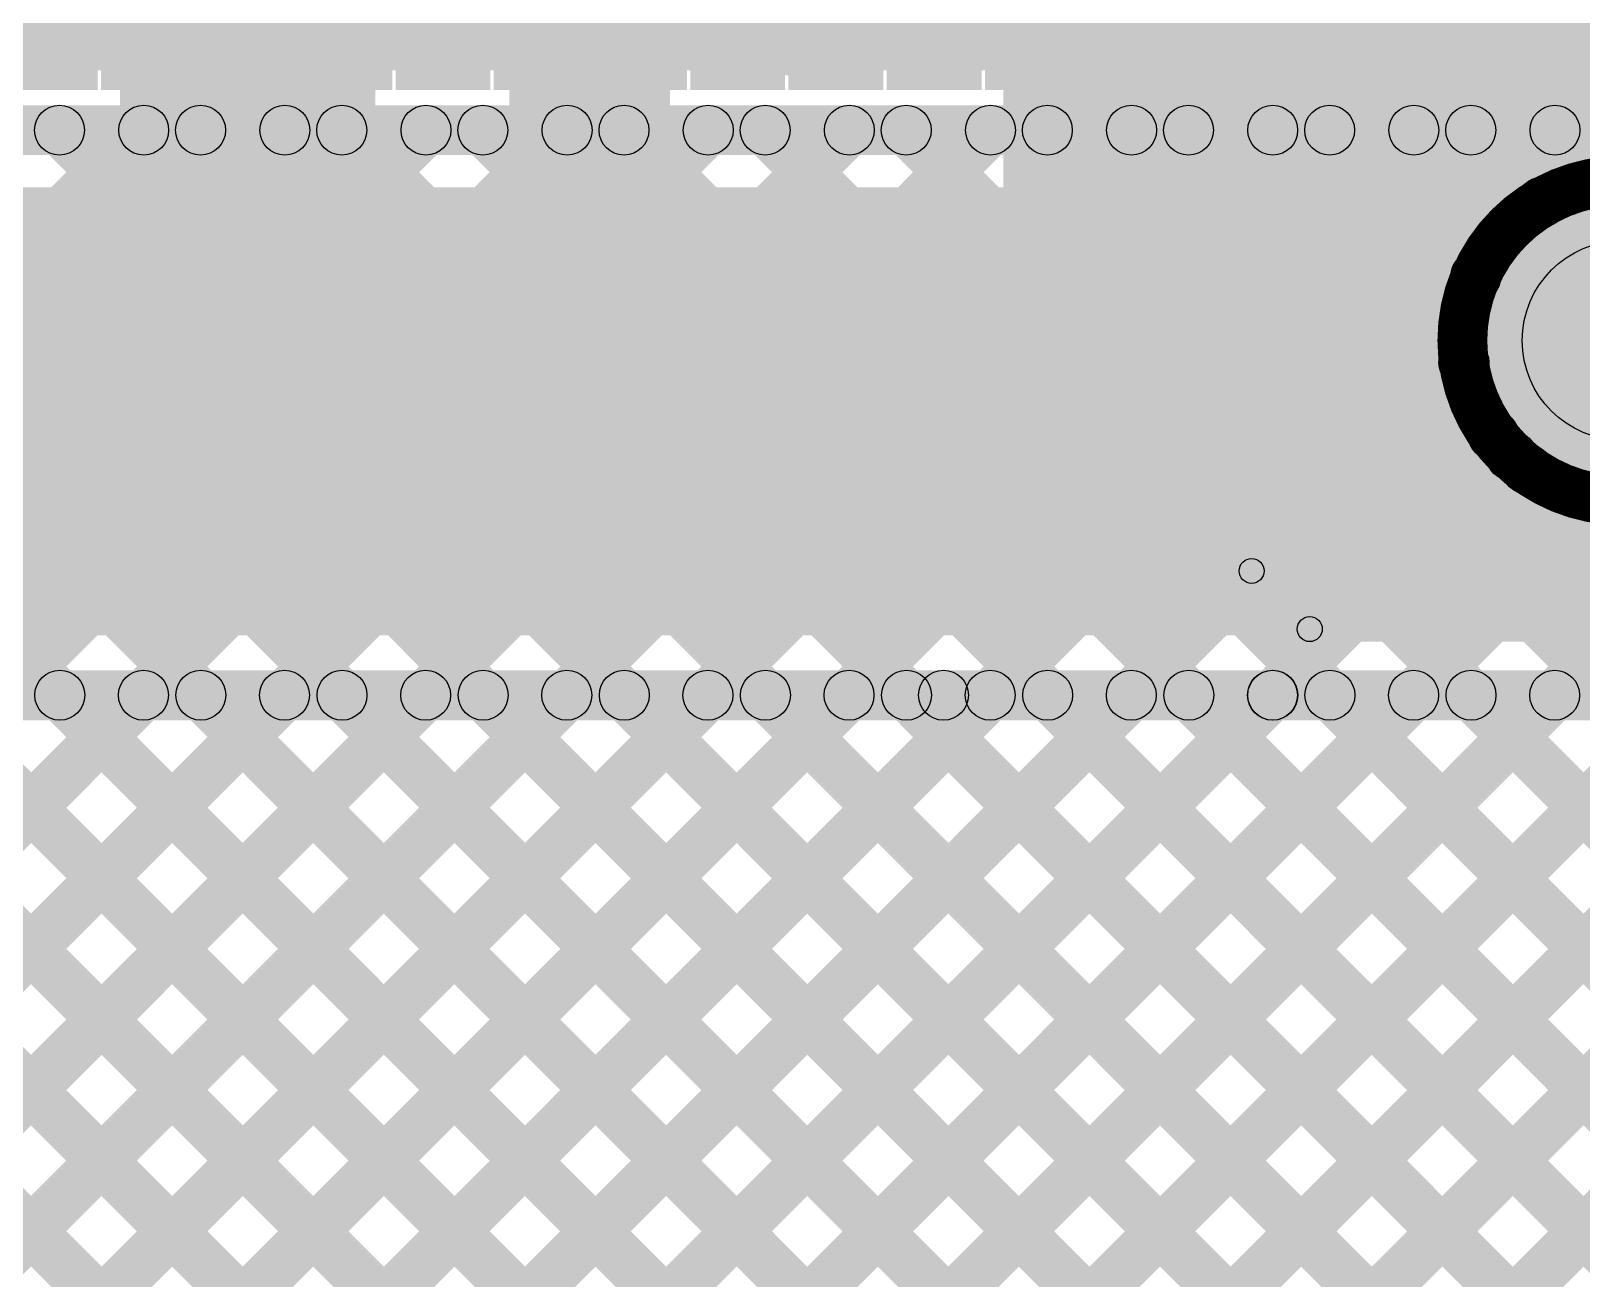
# Model space of a CAD drawing. Header units: millimetres. Extents: x -0.22 to 4.11, y -0.25 to 2.01.
# Drawn here: x 1.8817 to 2.1925, y 0.4166 to 0.6665 of the extents above; entities that cross this region are included whole.
import ezdxf

# ---------------------------------------------------------------- set-up
doc = ezdxf.new("R2010")
doc.units = ezdxf.units.MM
doc.header["$MEASUREMENT"] = 0
for name, color, linetype in [('BottomLayer', 5, 'Continuous'), ('BottomOverlay', 54, 'Continuous'), ('BottomPaste', 16, 'Continuous'), ('BottomSolder', 6, 'Continuous'), ('TopLayer', 1, 'Continuous')]:
    doc.layers.add(name, color=color, linetype=linetype)

# ---------------------------------------------------------------- blocks, each defined once
blk = doc.blocks.new('8_02A0_024200_B_10')
at = {"layer": 'BottomLayer'}
for points in [[(-0.33268, 0.069), (-0.27756, 0.069), (-0.27756, 0.00719), (-0.33268, 0.00719)], [(-0.23189, -0.02037), (-0.22087, -0.02037), (-0.22087, -0.05581), (-0.23189, -0.05581)], [(-0.2122, -0.02037), (-0.20118, -0.02037), (-0.20118, -0.05581), (-0.2122, -0.05581)], [(-0.19252, -0.02037), (-0.1815, -0.02037), (-0.1815, -0.05581), (-0.19252, -0.05581)], [(-0.17283, -0.02037), (-0.16181, -0.02037), (-0.16181, -0.05581), (-0.17283, -0.05581)], [(-0.15315, -0.02037), (-0.14213, -0.02037), (-0.14213, -0.05581), (-0.15315, -0.05581)], [(-0.13346, -0.02037), (-0.12244, -0.02037), (-0.12244, -0.05581), (-0.13346, -0.05581)], [(-0.11378, -0.02037), (-0.10276, -0.02037), (-0.10276, -0.05581), (-0.11378, -0.05581)], [(-0.09409, -0.02037), (-0.08307, -0.02037), (-0.08307, -0.05581), (-0.09409, -0.05581)], [(-0.07441, -0.02037), (-0.06339, -0.02037), (-0.06339, -0.05581), (-0.07441, -0.05581)], [(-0.05472, -0.02037), (-0.0437, -0.02037), (-0.0437, -0.05581), (-0.05472, -0.05581)], [(-0.03504, -0.02037), (-0.02402, -0.02037), (-0.02402, -0.05581), (-0.03504, -0.05581)], [(-0.01535, -0.02037), (-0.00433, -0.02037), (-0.00433, -0.05581), (-0.01535, -0.05581)], [(0.00433, -0.02037), (0.01535, -0.02037), (0.01535, -0.05581), (0.00433, -0.05581)]]:
    blk.add_hatch(color=5, dxfattribs=at).paths.add_polyline_path(points)
at = {"layer": 'BottomOverlay'}
for points in [[(-0.24261, 0.09411), (-0.24261, 0.08911), (-0.31496, 0.08911), (-0.31496, 0.09411)], [(-0.22919, 0.08173), (-0.23273, 0.07819), (-0.24437, 0.08984), (-0.24084, 0.09337)], [(0.23096, 0.08246), (0.23096, 0.07746), (-0.23096, 0.07746), (-0.23096, 0.08246)]]:
    blk.add_hatch(color=54, dxfattribs=at).paths.add_polyline_path(points)
h = blk.add_hatch(color=54, dxfattribs=at)
edge = h.paths.add_edge_path()
edge.add_arc((-0.24261, 0.09161), 0.0025, 0, 360)
h = blk.add_hatch(color=54, dxfattribs=at)
edge = h.paths.add_edge_path()
edge.add_arc((-0.24261, 0.09161), 0.0025, 0, 360)
h = blk.add_hatch(color=54, dxfattribs=at)
edge = h.paths.add_edge_path()
edge.add_arc((-0.23096, 0.07996), 0.0025, 0, 360)
h = blk.add_hatch(color=54, dxfattribs=at)
edge = h.paths.add_edge_path()
edge.add_arc((-0.23096, 0.07996), 0.0025, 0, 360)
at = {"layer": 'BottomPaste'}
for points in [[(-0.33268, 0.069), (-0.27756, 0.069), (-0.27756, 0.00719), (-0.33268, 0.00719)], [(-0.23189, -0.02037), (-0.22087, -0.02037), (-0.22087, -0.05581), (-0.23189, -0.05581)], [(-0.2122, -0.02037), (-0.20118, -0.02037), (-0.20118, -0.05581), (-0.2122, -0.05581)], [(-0.19252, -0.02037), (-0.1815, -0.02037), (-0.1815, -0.05581), (-0.19252, -0.05581)], [(-0.17283, -0.02037), (-0.16181, -0.02037), (-0.16181, -0.05581), (-0.17283, -0.05581)], [(-0.15315, -0.02037), (-0.14213, -0.02037), (-0.14213, -0.05581), (-0.15315, -0.05581)], [(-0.13346, -0.02037), (-0.12244, -0.02037), (-0.12244, -0.05581), (-0.13346, -0.05581)], [(-0.11378, -0.02037), (-0.10276, -0.02037), (-0.10276, -0.05581), (-0.11378, -0.05581)], [(-0.09409, -0.02037), (-0.08307, -0.02037), (-0.08307, -0.05581), (-0.09409, -0.05581)], [(-0.07441, -0.02037), (-0.06339, -0.02037), (-0.06339, -0.05581), (-0.07441, -0.05581)], [(-0.05472, -0.02037), (-0.0437, -0.02037), (-0.0437, -0.05581), (-0.05472, -0.05581)], [(-0.03504, -0.02037), (-0.02402, -0.02037), (-0.02402, -0.05581), (-0.03504, -0.05581)], [(-0.01535, -0.02037), (-0.00433, -0.02037), (-0.00433, -0.05581), (-0.01535, -0.05581)], [(0.00433, -0.02037), (0.01535, -0.02037), (0.01535, -0.05581), (0.00433, -0.05581)]]:
    blk.add_hatch(color=16, dxfattribs=at).paths.add_polyline_path(points)
at = {"layer": 'BottomSolder'}
for points in [[(-0.33668, 0.073), (-0.27356, 0.073), (-0.27356, 0.00318), (-0.33668, 0.00318)], [(-0.23589, -0.01637), (-0.21687, -0.01637), (-0.21687, -0.05981), (-0.23589, -0.05981)], [(-0.2162, -0.01637), (-0.19718, -0.01637), (-0.19718, -0.05981), (-0.2162, -0.05981)], [(-0.19652, -0.01637), (-0.1775, -0.01637), (-0.1775, -0.05981), (-0.19652, -0.05981)], [(-0.17683, -0.01637), (-0.15781, -0.01637), (-0.15781, -0.05981), (-0.17683, -0.05981)], [(-0.15715, -0.01637), (-0.13813, -0.01637), (-0.13813, -0.05981), (-0.15715, -0.05981)], [(-0.13746, -0.01637), (-0.11844, -0.01637), (-0.11844, -0.05981), (-0.13746, -0.05981)], [(-0.11778, -0.01637), (-0.09876, -0.01637), (-0.09876, -0.05981), (-0.11778, -0.05981)], [(-0.09809, -0.01637), (-0.07907, -0.01637), (-0.07907, -0.05981), (-0.09809, -0.05981)], [(-0.07841, -0.01637), (-0.05939, -0.01637), (-0.05939, -0.05981), (-0.07841, -0.05981)], [(-0.05872, -0.01637), (-0.0397, -0.01637), (-0.0397, -0.05981), (-0.05872, -0.05981)], [(-0.03904, -0.01637), (-0.02002, -0.01637), (-0.02002, -0.05981), (-0.03904, -0.05981)], [(-0.01935, -0.01637), (-0.00033, -0.01637), (-0.00033, -0.05981), (-0.01935, -0.05981)], [(0.00033, -0.01637), (0.01935, -0.01637), (0.01935, -0.05981), (0.00033, -0.05981)]]:
    blk.add_hatch(color=6, dxfattribs=at).paths.add_polyline_path(points)
at = {"layer": 'BottomOverlay'}
for centre in [(-0.24261, 0.09161), (-0.24261, 0.09161), (-0.23096, 0.07996), (-0.23096, 0.07996)]:
    blk.add_circle(centre, 0.0025, dxfattribs=at)

msp = doc.modelspace()

# ---------------------------------------------------------------- hatches: boundary and pattern name
at = {"layer": 'BottomLayer'}
for points in [[(1.9237, 0.20652), (1.91663, 0.21359), (3.45028, 1.74723), (3.45735, 1.74016)], [(1.9237, 0.20652), (1.91663, 0.21359), (3.45028, 1.74723), (3.45735, 1.74016)], [(1.95199, 0.20652), (1.94492, 0.21359), (3.47855, 1.74722), (3.48562, 1.74015)], [(1.95199, 0.20652), (1.94492, 0.21359), (3.47855, 1.74722), (3.48562, 1.74015)], [(1.98027, 0.20652), (1.9732, 0.21359), (3.50681, 1.7472), (3.51389, 1.74013)], [(1.98027, 0.20652), (1.9732, 0.21359), (3.50681, 1.7472), (3.51389, 1.74013)], [(2.0177, 0.65769), (2.0487, 0.65769), (2.0487, 0.88368), (2.0177, 0.88368)], [(2.07653, 0.54549), (2.23053, 0.54549), (2.23053, 0.83643), (2.07653, 0.83643)], [(1.89953, 0.62817), (1.95064, 0.62817), (1.95064, 0.70021), (1.89953, 0.70021)], [(1.97753, 0.62817), (2.0097, 0.62817), (2.0097, 0.70021), (1.97753, 0.70021)], [(1.46753, 0.54549), (2.11853, 0.54549), (2.11853, 0.63525), (1.46753, 0.63525)], [(1.45553, 0.52849), (1.45553, 0.53849), (2.06453, 0.53849), (2.06453, 0.52849)], [(1.45553, 0.52849), (1.45553, 0.53849), (2.06453, 0.53849), (2.06453, 0.52849)], [(2.06453, 0.52849), (2.06453, 0.53849), (2.13053, 0.53849), (2.13053, 0.52849)], [(2.06453, 0.52849), (2.06453, 0.53849), (2.13053, 0.53849), (2.13053, 0.52849)], [(2.06453, 0.52849), (2.06453, 0.53849), (2.13053, 0.53849), (2.13053, 0.52849)], [(2.06453, 0.52849), (2.06453, 0.53849), (2.13053, 0.53849), (2.13053, 0.52849)], [(2.13053, 0.52849), (2.13053, 0.53849), (2.24253, 0.53849), (2.24253, 0.52849)], [(2.13053, 0.52849), (2.13053, 0.53849), (2.24253, 0.53849), (2.24253, 0.52849)], [(1.58429, 0.20652), (1.57722, 0.21359), (1.90066, 0.53703), (1.90773, 0.52995)], [(1.58429, 0.20652), (1.57722, 0.21359), (1.90066, 0.53703), (1.90773, 0.52995)], [(1.61258, 0.20652), (1.60551, 0.21359), (1.92894, 0.53703), (1.93601, 0.52995)], [(1.61258, 0.20652), (1.60551, 0.21359), (1.92894, 0.53703), (1.93601, 0.52995)], [(1.64086, 0.20652), (1.63379, 0.21359), (1.95722, 0.53703), (1.96429, 0.52995)], [(1.64086, 0.20652), (1.63379, 0.21359), (1.95722, 0.53703), (1.96429, 0.52995)], [(1.66915, 0.20652), (1.66207, 0.21359), (1.98551, 0.53703), (1.99258, 0.52995)], [(1.66915, 0.20652), (1.66207, 0.21359), (1.98551, 0.53703), (1.99258, 0.52995)], [(1.69743, 0.20652), (1.69036, 0.21359), (2.01379, 0.53703), (2.02086, 0.52995)], [(1.69743, 0.20652), (1.69036, 0.21359), (2.01379, 0.53703), (2.02086, 0.52995)], [(1.72571, 0.20652), (1.71864, 0.21359), (2.04208, 0.53703), (2.04915, 0.52995)], [(1.72571, 0.20652), (1.71864, 0.21359), (2.04208, 0.53703), (2.04915, 0.52995)], [(1.754, 0.20652), (1.74693, 0.21359), (2.07036, 0.53703), (2.07743, 0.52995)], [(1.754, 0.20652), (1.74693, 0.21359), (2.07036, 0.53703), (2.07743, 0.52995)], [(1.77076, 0.52995), (1.77783, 0.53703), (2.10126, 0.21359), (2.09419, 0.20652)], [(1.77076, 0.52995), (1.77783, 0.53703), (2.10126, 0.21359), (2.09419, 0.20652)], [(1.78228, 0.20652), (1.77521, 0.21359), (2.09865, 0.53703), (2.10572, 0.52995)], [(1.78228, 0.20652), (1.77521, 0.21359), (2.09865, 0.53703), (2.10572, 0.52995)], [(1.79904, 0.52995), (1.80611, 0.53703), (2.12954, 0.21359), (2.12247, 0.20652)], [(1.79904, 0.52995), (1.80611, 0.53703), (2.12954, 0.21359), (2.12247, 0.20652)], [(1.81057, 0.20652), (1.8035, 0.21359), (2.12693, 0.53703), (2.134, 0.52995)], [(1.81057, 0.20652), (1.8035, 0.21359), (2.12693, 0.53703), (2.134, 0.52995)], [(1.82732, 0.52995), (1.8344, 0.53703), (2.15783, 0.21359), (2.15076, 0.20652)], [(1.82732, 0.52995), (1.8344, 0.53703), (2.15783, 0.21359), (2.15076, 0.20652)], [(1.83885, 0.20652), (1.83178, 0.21359), (2.15521, 0.53703), (2.16228, 0.52995)], [(1.83885, 0.20652), (1.83178, 0.21359), (2.15521, 0.53703), (2.16228, 0.52995)], [(1.85561, 0.52995), (1.86268, 0.53703), (2.18611, 0.21359), (2.17904, 0.20652)], [(1.85561, 0.52995), (1.86268, 0.53703), (2.18611, 0.21359), (2.17904, 0.20652)], [(1.86714, 0.20652), (1.86006, 0.21359), (2.1835, 0.53703), (2.19057, 0.52995)], [(1.86714, 0.20652), (1.86006, 0.21359), (2.1835, 0.53703), (2.19057, 0.52995)], [(1.88389, 0.52995), (1.89096, 0.53703), (2.2144, 0.21359), (2.20733, 0.20652)], [(1.88389, 0.52995), (1.89096, 0.53703), (2.2144, 0.21359), (2.20733, 0.20652)], [(1.89542, 0.20652), (1.88835, 0.21359), (2.21178, 0.53703), (2.21885, 0.52995)], [(1.89542, 0.20652), (1.88835, 0.21359), (2.21178, 0.53703), (2.21885, 0.52995)], [(1.91218, 0.52995), (1.91925, 0.53703), (2.24268, 0.21359), (2.23561, 0.20652)], [(1.91218, 0.52995), (1.91925, 0.53703), (2.24268, 0.21359), (2.23561, 0.20652)], [(1.94046, 0.52995), (1.94753, 0.53703), (2.27097, 0.21359), (2.26389, 0.20652)], [(1.94046, 0.52995), (1.94753, 0.53703), (2.27097, 0.21359), (2.26389, 0.20652)], [(1.96875, 0.52995), (1.97582, 0.53703), (2.29925, 0.21359), (2.29218, 0.20652)], [(1.96875, 0.52995), (1.97582, 0.53703), (2.29925, 0.21359), (2.29218, 0.20652)], [(1.99703, 0.52995), (2.0041, 0.53703), (2.32753, 0.21359), (2.32046, 0.20652)], [(1.99703, 0.52995), (2.0041, 0.53703), (2.32753, 0.21359), (2.32046, 0.20652)], [(2.02531, 0.52995), (2.03239, 0.53703), (2.35582, 0.21359), (2.34875, 0.20652)], [(2.02531, 0.52995), (2.03239, 0.53703), (2.35582, 0.21359), (2.34875, 0.20652)], [(2.0536, 0.52995), (2.06067, 0.53703), (2.3841, 0.21359), (2.37703, 0.20652)], [(2.0536, 0.52995), (2.06067, 0.53703), (2.3841, 0.21359), (2.37703, 0.20652)], [(2.08188, 0.52995), (2.08895, 0.53703), (2.41239, 0.21359), (2.40532, 0.20652)], [(2.08188, 0.52995), (2.08895, 0.53703), (2.41239, 0.21359), (2.40532, 0.20652)], [(2.11017, 0.52995), (2.11724, 0.53703), (2.44067, 0.21359), (2.4336, 0.20652)], [(2.11017, 0.52995), (2.11724, 0.53703), (2.44067, 0.21359), (2.4336, 0.20652)], [(2.13845, 0.52995), (2.14552, 0.53703), (2.46896, 0.21359), (2.46188, 0.20652)], [(2.13845, 0.52995), (2.14552, 0.53703), (2.46896, 0.21359), (2.46188, 0.20652)], [(2.16674, 0.52995), (2.17381, 0.53703), (2.49724, 0.21359), (2.49017, 0.20652)], [(2.16674, 0.52995), (2.17381, 0.53703), (2.49724, 0.21359), (2.49017, 0.20652)]]:
    msp.add_hatch(color=5, dxfattribs=at).paths.add_polyline_path(points)
h = msp.add_hatch(color=5, dxfattribs=at)
edge = h.paths.add_edge_path()
edge.add_arc((2.20053, 0.60454), 0.01181, 0, 360)
h = msp.add_hatch(color=5, dxfattribs=at)
edge = h.paths.add_edge_path()
edge.add_arc((1.88743, 0.53349), 0.005, 0, 360)
h = msp.add_hatch(color=5, dxfattribs=at)
edge = h.paths.add_edge_path()
edge.add_arc((1.88743, 0.53349), 0.005, 0, 360)
h = msp.add_hatch(color=5, dxfattribs=at)
edge = h.paths.add_edge_path()
edge.add_arc((1.90419, 0.53349), 0.005, 0, 360)
h = msp.add_hatch(color=5, dxfattribs=at)
edge = h.paths.add_edge_path()
edge.add_arc((1.90419, 0.53349), 0.005, 0, 360)
h = msp.add_hatch(color=5, dxfattribs=at)
edge = h.paths.add_edge_path()
edge.add_arc((1.91571, 0.53349), 0.005, 0, 360)
h = msp.add_hatch(color=5, dxfattribs=at)
edge = h.paths.add_edge_path()
edge.add_arc((1.91571, 0.53349), 0.005, 0, 360)
h = msp.add_hatch(color=5, dxfattribs=at)
edge = h.paths.add_edge_path()
edge.add_arc((1.93247, 0.53349), 0.005, 0, 360)
h = msp.add_hatch(color=5, dxfattribs=at)
edge = h.paths.add_edge_path()
edge.add_arc((1.93247, 0.53349), 0.005, 0, 360)
h = msp.add_hatch(color=5, dxfattribs=at)
edge = h.paths.add_edge_path()
edge.add_arc((1.944, 0.53349), 0.005, 0, 360)
h = msp.add_hatch(color=5, dxfattribs=at)
edge = h.paths.add_edge_path()
edge.add_arc((1.944, 0.53349), 0.005, 0, 360)
h = msp.add_hatch(color=5, dxfattribs=at)
edge = h.paths.add_edge_path()
edge.add_arc((1.96076, 0.53349), 0.005, 0, 360)
h = msp.add_hatch(color=5, dxfattribs=at)
edge = h.paths.add_edge_path()
edge.add_arc((1.96076, 0.53349), 0.005, 0, 360)
h = msp.add_hatch(color=5, dxfattribs=at)
edge = h.paths.add_edge_path()
edge.add_arc((1.97228, 0.53349), 0.005, 0, 360)
h = msp.add_hatch(color=5, dxfattribs=at)
edge = h.paths.add_edge_path()
edge.add_arc((1.97228, 0.53349), 0.005, 0, 360)
h = msp.add_hatch(color=5, dxfattribs=at)
edge = h.paths.add_edge_path()
edge.add_arc((1.98904, 0.53349), 0.005, 0, 360)
h = msp.add_hatch(color=5, dxfattribs=at)
edge = h.paths.add_edge_path()
edge.add_arc((1.98904, 0.53349), 0.005, 0, 360)
h = msp.add_hatch(color=5, dxfattribs=at)
edge = h.paths.add_edge_path()
edge.add_arc((2.00057, 0.53349), 0.005, 0, 360)
h = msp.add_hatch(color=5, dxfattribs=at)
edge = h.paths.add_edge_path()
edge.add_arc((2.00057, 0.53349), 0.005, 0, 360)
h = msp.add_hatch(color=5, dxfattribs=at)
edge = h.paths.add_edge_path()
edge.add_arc((2.01733, 0.53349), 0.005, 0, 360)
h = msp.add_hatch(color=5, dxfattribs=at)
edge = h.paths.add_edge_path()
edge.add_arc((2.01733, 0.53349), 0.005, 0, 360)
h = msp.add_hatch(color=5, dxfattribs=at)
edge = h.paths.add_edge_path()
edge.add_arc((2.02885, 0.53349), 0.005, 0, 360)
h = msp.add_hatch(color=5, dxfattribs=at)
edge = h.paths.add_edge_path()
edge.add_arc((2.02885, 0.53349), 0.005, 0, 360)
h = msp.add_hatch(color=5, dxfattribs=at)
edge = h.paths.add_edge_path()
edge.add_arc((2.04561, 0.53349), 0.005, 0, 360)
h = msp.add_hatch(color=5, dxfattribs=at)
edge = h.paths.add_edge_path()
edge.add_arc((2.04561, 0.53349), 0.005, 0, 360)
h = msp.add_hatch(color=5, dxfattribs=at)
edge = h.paths.add_edge_path()
edge.add_arc((2.05713, 0.53349), 0.005, 0, 360)
h = msp.add_hatch(color=5, dxfattribs=at)
edge = h.paths.add_edge_path()
edge.add_arc((2.05713, 0.53349), 0.005, 0, 360)
h = msp.add_hatch(color=5, dxfattribs=at)
edge = h.paths.add_edge_path()
edge.add_arc((2.06453, 0.53349), 0.005, 0, 360)
h = msp.add_hatch(color=5, dxfattribs=at)
edge = h.paths.add_edge_path()
edge.add_arc((2.06453, 0.53349), 0.005, 0, 360)
h = msp.add_hatch(color=5, dxfattribs=at)
edge = h.paths.add_edge_path()
edge.add_arc((2.06453, 0.53349), 0.005, 0, 360)
h = msp.add_hatch(color=5, dxfattribs=at)
edge = h.paths.add_edge_path()
edge.add_arc((2.06453, 0.53349), 0.005, 0, 360)
h = msp.add_hatch(color=5, dxfattribs=at)
edge = h.paths.add_edge_path()
edge.add_arc((2.06453, 0.53349), 0.005, 0, 360)
h = msp.add_hatch(color=5, dxfattribs=at)
edge = h.paths.add_edge_path()
edge.add_arc((2.06453, 0.53349), 0.005, 0, 360)
h = msp.add_hatch(color=5, dxfattribs=at)
edge = h.paths.add_edge_path()
edge.add_arc((2.0739, 0.53349), 0.005, 0, 360)
h = msp.add_hatch(color=5, dxfattribs=at)
edge = h.paths.add_edge_path()
edge.add_arc((2.0739, 0.53349), 0.005, 0, 360)
h = msp.add_hatch(color=5, dxfattribs=at)
edge = h.paths.add_edge_path()
edge.add_arc((2.08542, 0.53349), 0.005, 0, 360)
h = msp.add_hatch(color=5, dxfattribs=at)
edge = h.paths.add_edge_path()
edge.add_arc((2.08542, 0.53349), 0.005, 0, 360)
h = msp.add_hatch(color=5, dxfattribs=at)
edge = h.paths.add_edge_path()
edge.add_arc((2.10218, 0.53349), 0.005, 0, 360)
h = msp.add_hatch(color=5, dxfattribs=at)
edge = h.paths.add_edge_path()
edge.add_arc((2.10218, 0.53349), 0.005, 0, 360)
h = msp.add_hatch(color=5, dxfattribs=at)
edge = h.paths.add_edge_path()
edge.add_arc((2.1137, 0.53349), 0.005, 0, 360)
h = msp.add_hatch(color=5, dxfattribs=at)
edge = h.paths.add_edge_path()
edge.add_arc((2.1137, 0.53349), 0.005, 0, 360)
h = msp.add_hatch(color=5, dxfattribs=at)
edge = h.paths.add_edge_path()
edge.add_arc((2.13047, 0.53349), 0.005, 0, 360)
h = msp.add_hatch(color=5, dxfattribs=at)
edge = h.paths.add_edge_path()
edge.add_arc((2.13047, 0.53349), 0.005, 0, 360)
h = msp.add_hatch(color=5, dxfattribs=at)
edge = h.paths.add_edge_path()
edge.add_arc((2.13053, 0.53349), 0.005, 0, 360)
h = msp.add_hatch(color=5, dxfattribs=at)
edge = h.paths.add_edge_path()
edge.add_arc((2.13053, 0.53349), 0.005, 0, 360)
h = msp.add_hatch(color=5, dxfattribs=at)
edge = h.paths.add_edge_path()
edge.add_arc((2.13053, 0.53349), 0.005, 0, 360)
h = msp.add_hatch(color=5, dxfattribs=at)
edge = h.paths.add_edge_path()
edge.add_arc((2.13053, 0.53349), 0.005, 0, 360)
h = msp.add_hatch(color=5, dxfattribs=at)
edge = h.paths.add_edge_path()
edge.add_arc((2.13053, 0.53349), 0.005, 0, 360)
h = msp.add_hatch(color=5, dxfattribs=at)
edge = h.paths.add_edge_path()
edge.add_arc((2.13053, 0.53349), 0.005, 0, 360)
h = msp.add_hatch(color=5, dxfattribs=at)
edge = h.paths.add_edge_path()
edge.add_arc((2.14199, 0.53349), 0.005, 0, 360)
h = msp.add_hatch(color=5, dxfattribs=at)
edge = h.paths.add_edge_path()
edge.add_arc((2.14199, 0.53349), 0.005, 0, 360)
h = msp.add_hatch(color=5, dxfattribs=at)
edge = h.paths.add_edge_path()
edge.add_arc((2.15875, 0.53349), 0.005, 0, 360)
h = msp.add_hatch(color=5, dxfattribs=at)
edge = h.paths.add_edge_path()
edge.add_arc((2.15875, 0.53349), 0.005, 0, 360)
h = msp.add_hatch(color=5, dxfattribs=at)
edge = h.paths.add_edge_path()
edge.add_arc((2.17027, 0.53349), 0.005, 0, 360)
h = msp.add_hatch(color=5, dxfattribs=at)
edge = h.paths.add_edge_path()
edge.add_arc((2.17027, 0.53349), 0.005, 0, 360)
h = msp.add_hatch(color=5, dxfattribs=at)
edge = h.paths.add_edge_path()
edge.add_arc((2.18703, 0.53349), 0.005, 0, 360)
h = msp.add_hatch(color=5, dxfattribs=at)
edge = h.paths.add_edge_path()
edge.add_arc((2.18703, 0.53349), 0.005, 0, 360)
at = {"layer": 'TopLayer'}
for points in [[(1.481, 0.848), (1.48807, 0.85507), (2.12954, 0.21359), (2.12247, 0.20652)], [(1.481, 0.848), (1.48807, 0.85507), (2.12954, 0.21359), (2.12247, 0.20652)], [(1.481, 0.81971), (1.48807, 0.82678), (2.10126, 0.21359), (2.09419, 0.20652)], [(1.481, 0.81971), (1.48807, 0.82678), (2.10126, 0.21359), (2.09419, 0.20652)], [(1.6779, 0.79251), (1.68497, 0.79959), (2.27097, 0.21359), (2.26389, 0.20652)], [(1.6779, 0.79251), (1.68497, 0.79959), (2.27097, 0.21359), (2.26389, 0.20652)], [(1.6779, 0.76423), (1.68497, 0.7713), (2.24268, 0.21359), (2.23561, 0.20652)], [(1.6779, 0.76423), (1.68497, 0.7713), (2.24268, 0.21359), (2.23561, 0.20652)], [(1.67637, 0.73748), (1.68344, 0.74455), (2.2144, 0.21359), (2.20733, 0.20652)], [(1.67637, 0.73748), (1.68344, 0.74455), (2.2144, 0.21359), (2.20733, 0.20652)], [(1.66441, 0.72115), (1.67148, 0.72822), (2.18611, 0.21359), (2.17904, 0.20652)], [(1.66441, 0.72115), (1.67148, 0.72822), (2.18611, 0.21359), (2.17904, 0.20652)], [(1.64175, 0.71553), (1.64882, 0.7226), (2.15783, 0.21359), (2.15076, 0.20652)], [(1.64175, 0.71553), (1.64882, 0.7226), (2.15783, 0.21359), (2.15076, 0.20652)], [(1.86437, 0.65868), (1.86437, 0.68068), (3.44734, 0.68068), (3.44734, 0.65868)], [(1.47116, 0.20652), (1.46408, 0.21359), (1.90071, 0.65022), (1.90778, 0.64315)], [(1.47116, 0.20652), (1.46408, 0.21359), (1.90071, 0.65022), (1.90778, 0.64315)], [(1.49944, 0.20652), (1.49237, 0.21359), (1.929, 0.65022), (1.93607, 0.64315)], [(1.49944, 0.20652), (1.49237, 0.21359), (1.929, 0.65022), (1.93607, 0.64315)], [(1.52772, 0.20652), (1.52065, 0.21359), (1.95728, 0.65022), (1.96435, 0.64315)], [(1.52772, 0.20652), (1.52065, 0.21359), (1.95728, 0.65022), (1.96435, 0.64315)], [(1.55601, 0.20652), (1.54894, 0.21359), (1.98557, 0.65022), (1.99264, 0.64315)], [(1.55601, 0.20652), (1.54894, 0.21359), (1.98557, 0.65022), (1.99264, 0.64315)], [(1.58429, 0.20652), (1.57722, 0.21359), (2.01385, 0.65022), (2.02092, 0.64315)], [(1.58429, 0.20652), (1.57722, 0.21359), (2.01385, 0.65022), (2.02092, 0.64315)], [(1.61258, 0.20652), (1.60551, 0.21359), (2.04213, 0.65022), (2.04921, 0.64315)], [(1.61258, 0.20652), (1.60551, 0.21359), (2.04213, 0.65022), (2.04921, 0.64315)], [(1.64086, 0.20652), (1.63379, 0.21359), (2.07042, 0.65022), (2.07749, 0.64315)], [(1.64086, 0.20652), (1.63379, 0.21359), (2.07042, 0.65022), (2.07749, 0.64315)], [(1.66915, 0.20652), (1.66207, 0.21359), (2.0987, 0.65022), (2.10577, 0.64315)], [(1.66915, 0.20652), (1.66207, 0.21359), (2.0987, 0.65022), (2.10577, 0.64315)], [(1.69743, 0.20652), (1.69036, 0.21359), (2.12699, 0.65022), (2.13406, 0.64315)], [(1.69743, 0.20652), (1.69036, 0.21359), (2.12699, 0.65022), (2.13406, 0.64315)], [(1.72571, 0.20652), (1.71864, 0.21359), (2.15527, 0.65022), (2.16234, 0.64315)], [(1.72571, 0.20652), (1.71864, 0.21359), (2.15527, 0.65022), (2.16234, 0.64315)], [(1.754, 0.20652), (1.74693, 0.21359), (2.18356, 0.65022), (2.19063, 0.64315)], [(1.754, 0.20652), (1.74693, 0.21359), (2.18356, 0.65022), (2.19063, 0.64315)], [(1.85472, 0.64398), (1.8618, 0.65105), (2.29925, 0.21359), (2.29218, 0.20652)], [(1.85472, 0.64398), (1.8618, 0.65105), (2.29925, 0.21359), (2.29218, 0.20652)], [(1.86437, 0.64168), (1.86437, 0.65168), (3.43781, 0.65168), (3.43781, 0.64168)], [(1.86437, 0.64168), (1.86437, 0.65168), (3.43781, 0.65168), (3.43781, 0.64168)], [(1.88383, 0.64315), (1.89091, 0.65022), (2.32753, 0.21359), (2.32046, 0.20652)], [(1.88383, 0.64315), (1.89091, 0.65022), (2.32753, 0.21359), (2.32046, 0.20652)], [(1.91212, 0.64315), (1.91919, 0.65022), (2.35582, 0.21359), (2.34875, 0.20652)], [(1.91212, 0.64315), (1.91919, 0.65022), (2.35582, 0.21359), (2.34875, 0.20652)], [(1.9404, 0.64315), (1.94747, 0.65022), (2.3841, 0.21359), (2.37703, 0.20652)], [(1.9404, 0.64315), (1.94747, 0.65022), (2.3841, 0.21359), (2.37703, 0.20652)], [(1.96869, 0.64315), (1.97576, 0.65022), (2.41239, 0.21359), (2.40532, 0.20652)], [(1.96869, 0.64315), (1.97576, 0.65022), (2.41239, 0.21359), (2.40532, 0.20652)], [(1.99697, 0.64315), (2.00404, 0.65022), (2.44067, 0.21359), (2.4336, 0.20652)], [(1.99697, 0.64315), (2.00404, 0.65022), (2.44067, 0.21359), (2.4336, 0.20652)], [(2.02526, 0.64315), (2.03233, 0.65022), (2.46896, 0.21359), (2.46188, 0.20652)], [(2.02526, 0.64315), (2.03233, 0.65022), (2.46896, 0.21359), (2.46188, 0.20652)], [(2.05354, 0.64315), (2.06061, 0.65022), (2.49724, 0.21359), (2.49017, 0.20652)], [(2.05354, 0.64315), (2.06061, 0.65022), (2.49724, 0.21359), (2.49017, 0.20652)], [(2.08182, 0.64315), (2.0889, 0.65022), (2.52552, 0.21359), (2.51845, 0.20652)], [(2.08182, 0.64315), (2.0889, 0.65022), (2.52552, 0.21359), (2.51845, 0.20652)], [(2.11011, 0.64315), (2.11718, 0.65022), (2.17832, 0.58908), (2.17125, 0.58201)], [(2.11011, 0.64315), (2.11718, 0.65022), (2.17832, 0.58908), (2.17125, 0.58201)], [(2.13839, 0.64315), (2.14546, 0.65022), (2.17476, 0.62093), (2.16769, 0.61385)], [(2.13839, 0.64315), (2.14546, 0.65022), (2.17476, 0.62093), (2.16769, 0.61385)], [(2.16668, 0.64315), (2.17375, 0.65022), (2.18814, 0.63583), (2.18107, 0.62876)], [(2.16668, 0.64315), (2.17375, 0.65022), (2.18814, 0.63583), (2.18107, 0.62876)], [(1.78228, 0.20652), (1.77521, 0.21359), (2.1653, 0.60368), (2.17237, 0.59661)], [(1.78228, 0.20652), (1.77521, 0.21359), (2.1653, 0.60368), (2.17237, 0.59661)], [(1.81057, 0.20652), (1.8035, 0.21359), (2.17487, 0.58496), (2.18194, 0.57789)], [(1.81057, 0.20652), (1.8035, 0.21359), (2.17487, 0.58496), (2.18194, 0.57789)], [(2.178, 0.57526), (2.18507, 0.58233), (2.55381, 0.21359), (2.54674, 0.20652)], [(2.178, 0.57526), (2.18507, 0.58233), (2.55381, 0.21359), (2.54674, 0.20652)], [(1.83885, 0.20652), (1.83178, 0.21359), (2.19438, 0.57619), (2.20145, 0.56912)], [(1.83885, 0.20652), (1.83178, 0.21359), (2.19438, 0.57619), (2.20145, 0.56912)], [(1.86714, 0.20652), (1.86006, 0.21359), (2.22255, 0.57608), (2.22962, 0.56901)], [(1.86714, 0.20652), (1.86006, 0.21359), (2.22255, 0.57608), (2.22962, 0.56901)], [(1.89542, 0.20652), (1.88835, 0.21359), (2.25084, 0.57608), (2.25791, 0.56901)], [(1.89542, 0.20652), (1.88835, 0.21359), (2.25084, 0.57608), (2.25791, 0.56901)], [(1.9237, 0.20652), (1.91663, 0.21359), (2.27912, 0.57608), (2.28619, 0.56901)], [(1.9237, 0.20652), (1.91663, 0.21359), (2.27912, 0.57608), (2.28619, 0.56901)], [(1.95199, 0.20652), (1.94492, 0.21359), (2.30741, 0.57608), (2.31448, 0.56901)], [(1.95199, 0.20652), (1.94492, 0.21359), (2.30741, 0.57608), (2.31448, 0.56901)], [(1.98027, 0.20652), (1.9732, 0.21359), (2.33569, 0.57608), (2.34276, 0.56901)], [(1.98027, 0.20652), (1.9732, 0.21359), (2.33569, 0.57608), (2.34276, 0.56901)]]:
    msp.add_hatch(color=1, dxfattribs=at).paths.add_polyline_path(points)
h = msp.add_hatch(color=1, dxfattribs=at)
edge = h.paths.add_edge_path()
edge.add_arc((1.88737, 0.64668), 0.005, 0, 360)
h = msp.add_hatch(color=1, dxfattribs=at)
edge = h.paths.add_edge_path()
edge.add_arc((1.88737, 0.64668), 0.005, 0, 360)
h = msp.add_hatch(color=1, dxfattribs=at)
edge = h.paths.add_edge_path()
edge.add_arc((1.90425, 0.64668), 0.005, 0, 360)
h = msp.add_hatch(color=1, dxfattribs=at)
edge = h.paths.add_edge_path()
edge.add_arc((1.90425, 0.64668), 0.005, 0, 360)
h = msp.add_hatch(color=1, dxfattribs=at)
edge = h.paths.add_edge_path()
edge.add_arc((1.91565, 0.64668), 0.005, 0, 360)
h = msp.add_hatch(color=1, dxfattribs=at)
edge = h.paths.add_edge_path()
edge.add_arc((1.91565, 0.64668), 0.005, 0, 360)
h = msp.add_hatch(color=1, dxfattribs=at)
edge = h.paths.add_edge_path()
edge.add_arc((1.93253, 0.64668), 0.005, 0, 360)
h = msp.add_hatch(color=1, dxfattribs=at)
edge = h.paths.add_edge_path()
edge.add_arc((1.93253, 0.64668), 0.005, 0, 360)
h = msp.add_hatch(color=1, dxfattribs=at)
edge = h.paths.add_edge_path()
edge.add_arc((1.94394, 0.64668), 0.005, 0, 360)
h = msp.add_hatch(color=1, dxfattribs=at)
edge = h.paths.add_edge_path()
edge.add_arc((1.94394, 0.64668), 0.005, 0, 360)
h = msp.add_hatch(color=1, dxfattribs=at)
edge = h.paths.add_edge_path()
edge.add_arc((1.96082, 0.64668), 0.005, 0, 360)
h = msp.add_hatch(color=1, dxfattribs=at)
edge = h.paths.add_edge_path()
edge.add_arc((1.96082, 0.64668), 0.005, 0, 360)
h = msp.add_hatch(color=1, dxfattribs=at)
edge = h.paths.add_edge_path()
edge.add_arc((1.97222, 0.64668), 0.005, 0, 360)
h = msp.add_hatch(color=1, dxfattribs=at)
edge = h.paths.add_edge_path()
edge.add_arc((1.97222, 0.64668), 0.005, 0, 360)
h = msp.add_hatch(color=1, dxfattribs=at)
edge = h.paths.add_edge_path()
edge.add_arc((1.9891, 0.64668), 0.005, 0, 360)
h = msp.add_hatch(color=1, dxfattribs=at)
edge = h.paths.add_edge_path()
edge.add_arc((1.9891, 0.64668), 0.005, 0, 360)
h = msp.add_hatch(color=1, dxfattribs=at)
edge = h.paths.add_edge_path()
edge.add_arc((2.00051, 0.64668), 0.005, 0, 360)
h = msp.add_hatch(color=1, dxfattribs=at)
edge = h.paths.add_edge_path()
edge.add_arc((2.00051, 0.64668), 0.005, 0, 360)
h = msp.add_hatch(color=1, dxfattribs=at)
edge = h.paths.add_edge_path()
edge.add_arc((2.01739, 0.64668), 0.005, 0, 360)
h = msp.add_hatch(color=1, dxfattribs=at)
edge = h.paths.add_edge_path()
edge.add_arc((2.01739, 0.64668), 0.005, 0, 360)
h = msp.add_hatch(color=1, dxfattribs=at)
edge = h.paths.add_edge_path()
edge.add_arc((2.02879, 0.64668), 0.005, 0, 360)
h = msp.add_hatch(color=1, dxfattribs=at)
edge = h.paths.add_edge_path()
edge.add_arc((2.02879, 0.64668), 0.005, 0, 360)
h = msp.add_hatch(color=1, dxfattribs=at)
edge = h.paths.add_edge_path()
edge.add_arc((2.04567, 0.64668), 0.005, 0, 360)
h = msp.add_hatch(color=1, dxfattribs=at)
edge = h.paths.add_edge_path()
edge.add_arc((2.04567, 0.64668), 0.005, 0, 360)
h = msp.add_hatch(color=1, dxfattribs=at)
edge = h.paths.add_edge_path()
edge.add_arc((2.05708, 0.64668), 0.005, 0, 360)
h = msp.add_hatch(color=1, dxfattribs=at)
edge = h.paths.add_edge_path()
edge.add_arc((2.05708, 0.64668), 0.005, 0, 360)
h = msp.add_hatch(color=1, dxfattribs=at)
edge = h.paths.add_edge_path()
edge.add_arc((2.07395, 0.64668), 0.005, 0, 360)
h = msp.add_hatch(color=1, dxfattribs=at)
edge = h.paths.add_edge_path()
edge.add_arc((2.07395, 0.64668), 0.005, 0, 360)
h = msp.add_hatch(color=1, dxfattribs=at)
edge = h.paths.add_edge_path()
edge.add_arc((2.08536, 0.64668), 0.005, 0, 360)
h = msp.add_hatch(color=1, dxfattribs=at)
edge = h.paths.add_edge_path()
edge.add_arc((2.08536, 0.64668), 0.005, 0, 360)
h = msp.add_hatch(color=1, dxfattribs=at)
edge = h.paths.add_edge_path()
edge.add_arc((2.10224, 0.64668), 0.005, 0, 360)
h = msp.add_hatch(color=1, dxfattribs=at)
edge = h.paths.add_edge_path()
edge.add_arc((2.10224, 0.64668), 0.005, 0, 360)
h = msp.add_hatch(color=1, dxfattribs=at)
edge = h.paths.add_edge_path()
edge.add_arc((2.11364, 0.64668), 0.005, 0, 360)
h = msp.add_hatch(color=1, dxfattribs=at)
edge = h.paths.add_edge_path()
edge.add_arc((2.11364, 0.64668), 0.005, 0, 360)
h = msp.add_hatch(color=1, dxfattribs=at)
edge = h.paths.add_edge_path()
edge.add_arc((2.13052, 0.64668), 0.005, 0, 360)
h = msp.add_hatch(color=1, dxfattribs=at)
edge = h.paths.add_edge_path()
edge.add_arc((2.13052, 0.64668), 0.005, 0, 360)
h = msp.add_hatch(color=1, dxfattribs=at)
edge = h.paths.add_edge_path()
edge.add_arc((2.14193, 0.64668), 0.005, 0, 360)
h = msp.add_hatch(color=1, dxfattribs=at)
edge = h.paths.add_edge_path()
edge.add_arc((2.14193, 0.64668), 0.005, 0, 360)
h = msp.add_hatch(color=1, dxfattribs=at)
edge = h.paths.add_edge_path()
edge.add_arc((2.15881, 0.64668), 0.005, 0, 360)
h = msp.add_hatch(color=1, dxfattribs=at)
edge = h.paths.add_edge_path()
edge.add_arc((2.15881, 0.64668), 0.005, 0, 360)
h = msp.add_hatch(color=1, dxfattribs=at)
edge = h.paths.add_edge_path()
edge.add_arc((2.17021, 0.64668), 0.005, 0, 360)
h = msp.add_hatch(color=1, dxfattribs=at)
edge = h.paths.add_edge_path()
edge.add_arc((2.17021, 0.64668), 0.005, 0, 360)
h = msp.add_hatch(color=1, dxfattribs=at)
edge = h.paths.add_edge_path()
edge.add_arc((2.18709, 0.64668), 0.005, 0, 360)
h = msp.add_hatch(color=1, dxfattribs=at)
edge = h.paths.add_edge_path()
edge.add_arc((2.18709, 0.64668), 0.005, 0, 360)
h = msp.add_hatch(color=1, dxfattribs=at)
edge = h.paths.add_edge_path()
edge.add_arc((2.1846, 0.6323), 0.005, 0, 360)
h = msp.add_hatch(color=1, dxfattribs=at)
edge = h.paths.add_edge_path()
edge.add_arc((2.1846, 0.6323), 0.005, 0, 360)
h = msp.add_hatch(color=1, dxfattribs=at)
edge = h.paths.add_edge_path()
edge.add_arc((2.17122, 0.61739), 0.005, 0, 360)
h = msp.add_hatch(color=1, dxfattribs=at)
edge = h.paths.add_edge_path()
edge.add_arc((2.17122, 0.61739), 0.005, 0, 360)
h = msp.add_hatch(color=1, dxfattribs=at)
edge = h.paths.add_edge_path()
edge.add_arc((2.20053, 0.60454), 0.02, 0, 360)
h = msp.add_hatch(color=1, dxfattribs=at)
edge = h.paths.add_edge_path()
edge.add_arc((2.20053, 0.60454), 0.01181, 0, 360)
h = msp.add_hatch(color=1, dxfattribs=at)
edge = h.paths.add_edge_path()
edge.add_arc((2.16884, 0.60015), 0.005, 0, 360)
h = msp.add_hatch(color=1, dxfattribs=at)
edge = h.paths.add_edge_path()
edge.add_arc((2.16884, 0.60015), 0.005, 0, 360)
h = msp.add_hatch(color=1, dxfattribs=at)
edge = h.paths.add_edge_path()
edge.add_arc((2.17478, 0.58555), 0.005, 0, 360)
h = msp.add_hatch(color=1, dxfattribs=at)
edge = h.paths.add_edge_path()
edge.add_arc((2.17478, 0.58555), 0.005, 0, 360)
h = msp.add_hatch(color=1, dxfattribs=at)
edge = h.paths.add_edge_path()
edge.add_arc((2.1784, 0.58143), 0.005, 0, 360)
h = msp.add_hatch(color=1, dxfattribs=at)
edge = h.paths.add_edge_path()
edge.add_arc((2.1784, 0.58143), 0.005, 0, 360)
h = msp.add_hatch(color=1, dxfattribs=at)
edge = h.paths.add_edge_path()
edge.add_arc((2.18154, 0.57879), 0.005, 0, 360)
h = msp.add_hatch(color=1, dxfattribs=at)
edge = h.paths.add_edge_path()
edge.add_arc((2.18154, 0.57879), 0.005, 0, 360)

# ---------------------------------------------------------------- linework, layer by layer
at = {"layer": 'BottomLayer'}
for centre in [(1.88743, 0.53349), (1.88743, 0.53349), (1.90419, 0.53349), (1.90419, 0.53349), (1.91571, 0.53349), (1.91571, 0.53349), (1.93247, 0.53349), (1.93247, 0.53349), (1.944, 0.53349), (1.944, 0.53349), (1.96076, 0.53349), (1.96076, 0.53349), (1.97228, 0.53349), (1.97228, 0.53349), (1.98904, 0.53349), (1.98904, 0.53349), (2.00057, 0.53349), (2.00057, 0.53349), (2.01733, 0.53349), (2.01733, 0.53349), (2.02885, 0.53349), (2.02885, 0.53349), (2.04561, 0.53349), (2.04561, 0.53349), (2.05713, 0.53349), (2.05713, 0.53349), (2.06453, 0.53349), (2.06453, 0.53349), (2.06453, 0.53349), (2.06453, 0.53349), (2.06453, 0.53349), (2.06453, 0.53349), (2.0739, 0.53349), (2.0739, 0.53349), (2.08542, 0.53349), (2.08542, 0.53349), (2.10218, 0.53349), (2.10218, 0.53349), (2.1137, 0.53349), (2.1137, 0.53349), (2.13047, 0.53349), (2.13047, 0.53349), (2.13053, 0.53349), (2.13053, 0.53349), (2.13053, 0.53349), (2.13053, 0.53349), (2.13053, 0.53349), (2.13053, 0.53349), (2.14199, 0.53349), (2.14199, 0.53349), (2.15875, 0.53349), (2.15875, 0.53349), (2.17027, 0.53349), (2.17027, 0.53349), (2.18703, 0.53349), (2.18703, 0.53349)]:
    msp.add_circle(centre, 0.005, dxfattribs=at)
at = {"layer": 'TopLayer', "const_width": 0.01}
msp.add_lwpolyline([(2.20053, 0.57254, -1), (2.20053, 0.63654)], format="xyb", dxfattribs=at)
msp.add_lwpolyline([(2.20053, 0.57254, -1), (2.20053, 0.63654)], format="xyb", dxfattribs=at)
at = {"layer": 'TopLayer'}
for centre, radius in [((1.88737, 0.64668), 0.005), ((1.88737, 0.64668), 0.005), ((1.90425, 0.64668), 0.005), ((1.90425, 0.64668), 0.005), ((1.91565, 0.64668), 0.005), ((1.91565, 0.64668), 0.005), ((1.93253, 0.64668), 0.005), ((1.93253, 0.64668), 0.005), ((1.94394, 0.64668), 0.005), ((1.94394, 0.64668), 0.005), ((1.96082, 0.64668), 0.005), ((1.96082, 0.64668), 0.005), ((1.97222, 0.64668), 0.005), ((1.97222, 0.64668), 0.005), ((1.9891, 0.64668), 0.005), ((1.9891, 0.64668), 0.005), ((2.00051, 0.64668), 0.005), ((2.00051, 0.64668), 0.005), ((2.01739, 0.64668), 0.005), ((2.01739, 0.64668), 0.005), ((2.02879, 0.64668), 0.005), ((2.02879, 0.64668), 0.005), ((2.04567, 0.64668), 0.005), ((2.04567, 0.64668), 0.005), ((2.05708, 0.64668), 0.005), ((2.05708, 0.64668), 0.005), ((2.07395, 0.64668), 0.005), ((2.07395, 0.64668), 0.005), ((2.08536, 0.64668), 0.005), ((2.08536, 0.64668), 0.005), ((2.10224, 0.64668), 0.005), ((2.10224, 0.64668), 0.005), ((2.11364, 0.64668), 0.005), ((2.11364, 0.64668), 0.005), ((2.13052, 0.64668), 0.005), ((2.13052, 0.64668), 0.005), ((2.14193, 0.64668), 0.005), ((2.14193, 0.64668), 0.005), ((2.15881, 0.64668), 0.005), ((2.15881, 0.64668), 0.005), ((2.17021, 0.64668), 0.005), ((2.17021, 0.64668), 0.005), ((2.18709, 0.64668), 0.005), ((2.18709, 0.64668), 0.005), ((2.1846, 0.6323), 0.005), ((2.1846, 0.6323), 0.005), ((2.17122, 0.61739), 0.005), ((2.17122, 0.61739), 0.005), ((2.20053, 0.60454), 0.02), ((2.16884, 0.60015), 0.005), ((2.16884, 0.60015), 0.005), ((2.17478, 0.58555), 0.005), ((2.17478, 0.58555), 0.005), ((2.1784, 0.58143), 0.005), ((2.1784, 0.58143), 0.005), ((2.18154, 0.57879), 0.005), ((2.18154, 0.57879), 0.005)]:
    msp.add_circle(centre, radius, dxfattribs=at)

# ---------------------------------------------------------------- block references
at = {"rotation": 180}
msp.add_blockref('8_02A0_024200_B_10', (1.89534, 0.63834), dxfattribs=at)

doc.saveas('drawing.dxf')
